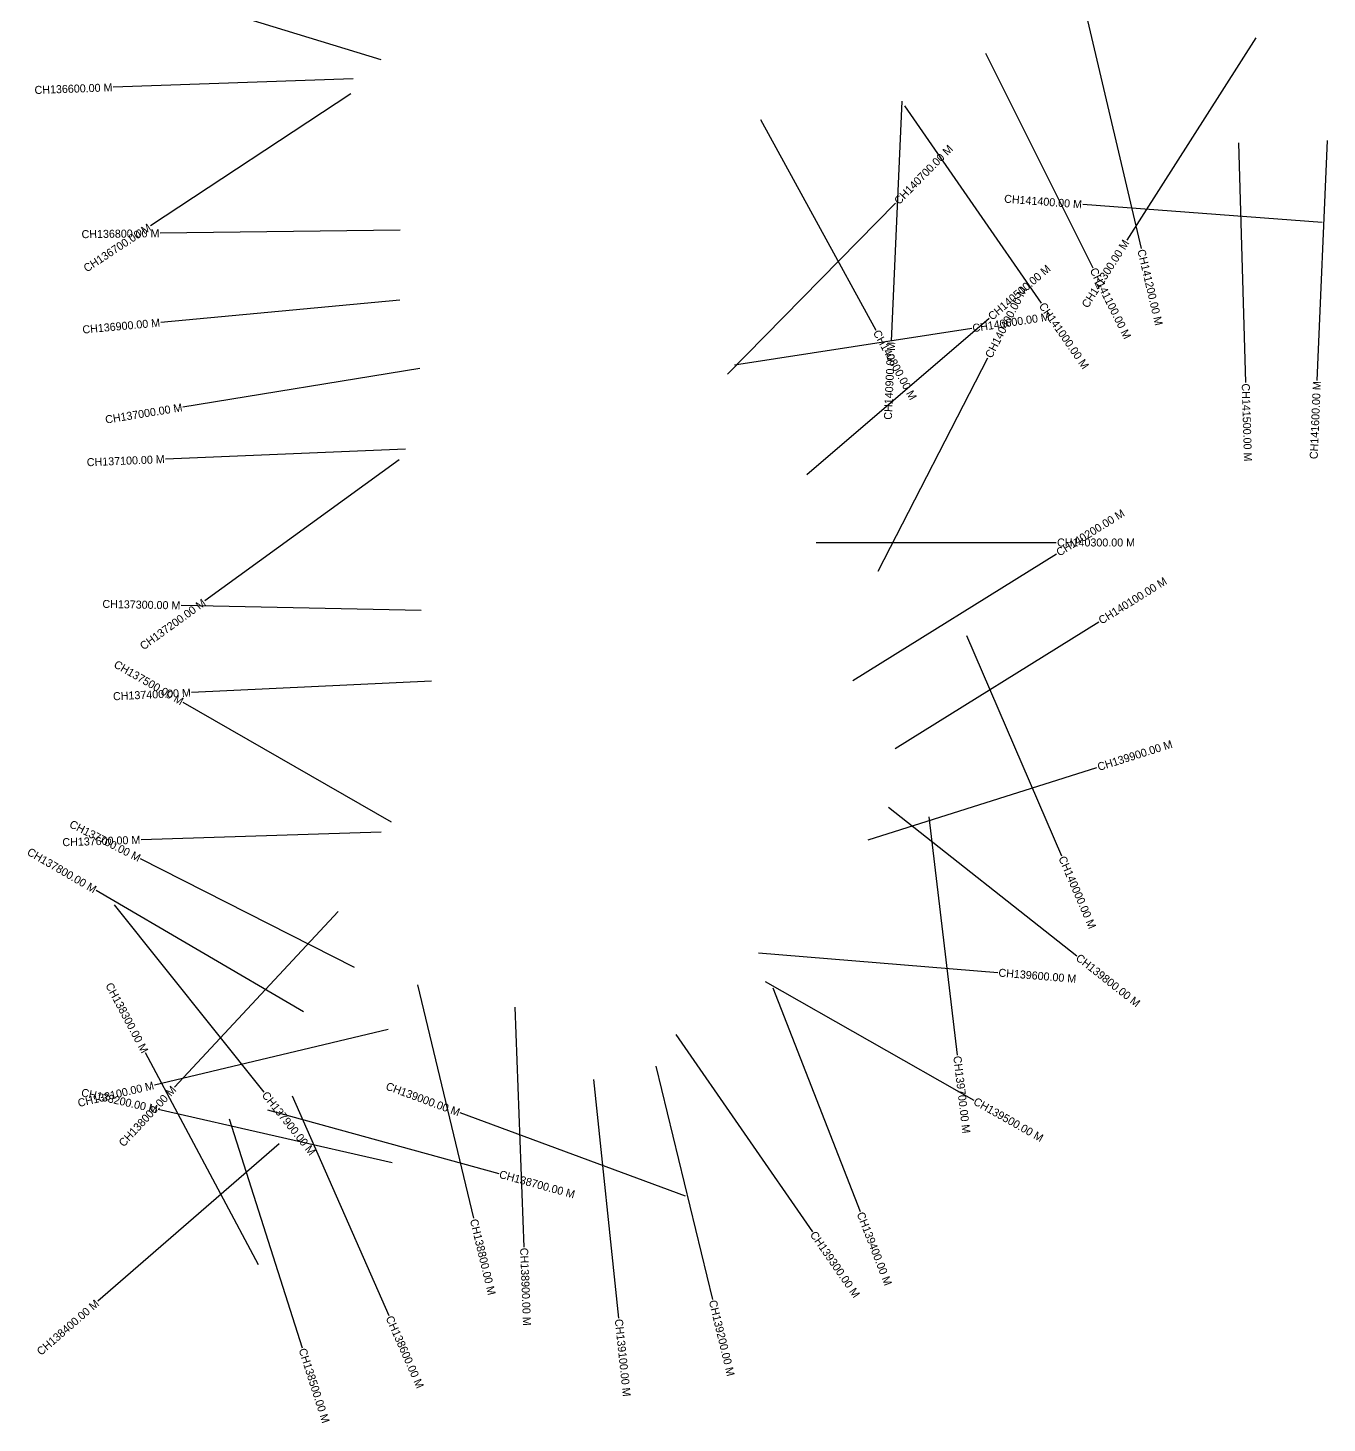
# Model space of a CAD drawing. Header units: metres. Extents: x 267032 to 273863, y 2111090 to 2119954.
# Drawn here: x 267032 to 268655, y 2116409 to 2118152 of the extents above; entities that cross this region are included whole.
import ezdxf
from ezdxf.enums import TextEntityAlignment as Align

# ---------------------------------------------------------------- set-up
doc = ezdxf.new("R2010")
doc.units = ezdxf.units.M
doc.layers.add('CS', color=134, linetype='Continuous')
doc.layers.add('CSMark', color=6, linetype='Continuous')

msp = doc.modelspace()

# ---------------------------------------------------------------- linework, layer by layer
at = {"layer": 'CS'}
for p, q in [((267473.1, 2118112.2), (267186.3, 2118200)), ((268354.1, 2118168.3), (268422.8, 2117876.3)), ((268566.3, 2118139.8), (268405, 2117886.9)), ((268228.4, 2118120.7), (268362.5, 2117852.4)), ((267438, 2118088.6), (267138.2, 2118078)), ((267435.2, 2118069.6), (267184.6, 2117904.7)), ((268123.7, 2118060.5), (268110.6, 2117760.8)), ((268127, 2118054.6), (268298.1, 2117808.2)), ((267947, 2118037.6), (268091.3, 2117774.6)), ((268655.3, 2118011.4), (268642.7, 2117711.6)), ((268544.6, 2118008.6), (268553.5, 2117708.8)), ((267905.8, 2117719.3), (268116.1, 2117933.3)), ((268649, 2117908.9), (268349.9, 2117931.4)), ((267497, 2117899.5), (267197, 2117895.6)), ((267496.4, 2117811.7), (267197.7, 2117784.1)), ((268005.1, 2117594), (268232.9, 2117789.3)), ((267914.7, 2117731.2), (268211.2, 2117776.7)), ((268094.1, 2117473.2), (268231.3, 2117739.9)), ((267521.5, 2117726.3), (267225.4, 2117678.2)), ((267503.3, 2117625.6), (267203.5, 2117613.4)), ((267495.6, 2117612.2), (267252.8, 2117436)), ((268016.9, 2117509.1), (268316.9, 2117509.1)), ((268062.5, 2117336.6), (268317.2, 2117495.1)), ((267523.1, 2117424.2), (267223.1, 2117430.4)), ((268115.3, 2117251.7), (268370, 2117410.1)), ((268204.6, 2117392.9), (268323.5, 2117117.5)), ((267535.9, 2117335.9), (267236.2, 2117321.5)), ((267486, 2117159.8), (267225.8, 2117309.2)), ((268081.7, 2117137.6), (268367.7, 2117228)), ((268107.1, 2117178.5), (268342.6, 2116992.7)), ((268157.4, 2117166.4), (268193, 2116868.5)), ((267472.9, 2117147.1), (267173, 2117137.6)), ((267439.8, 2116977.9), (267172.4, 2117113.8)), ((267375.9, 2116922.8), (267116.9, 2117074.2)), ((267139.2, 2117056.4), (267326.6, 2116822.1)), ((267419.3, 2117048.1), (267214.8, 2116828.6)), ((267944.7, 2116996.2), (268243.7, 2116971.8)), ((267518.3, 2116956.2), (267588.5, 2116664.6)), ((267952.9, 2116960.3), (268214, 2116812.4)), ((267962.8, 2116952.5), (268071.6, 2116672.9)), ((267640.1, 2116928.5), (267651.6, 2116628.7)), ((267481.7, 2116900.4), (267189.8, 2116831.1)), ((267841.3, 2116894.4), (268012.1, 2116647.8)), ((267319.6, 2116606.3), (267178.7, 2116871.2)), ((267816.5, 2116854.8), (267887.2, 2116563.2)), ((267738.3, 2116838.1), (267769.9, 2116539.8)), ((267362, 2116817.6), (267482.7, 2116543)), ((267487, 2116733.9), (267194.4, 2116800.4)), ((267331, 2116800.3), (267620.2, 2116720.4)), ((267853.3, 2116692.1), (267571.9, 2116796.3)), ((267283, 2116788.7), (267374.2, 2116502.9)), ((267345.6, 2116757.5), (267119, 2116560.9))]:
    msp.add_line(p, q, dxfattribs=at)

# ---------------------------------------------------------------- texts
at = {"layer": 'CSMark'}
for s, rotation, p in [('CH136600.00 M', 2.0238, (267137.2, 2118077.9)), ('CH141400.00 M', 355.7034, (268348.9, 2117931.5)), ('CH136700.00 M', 33.3467, (267183.8, 2117904.1)), ('CH136800.00 M', 0.7492, (267196, 2117895.6)), ('CH141300.00 M', 57.4705, (268404.4, 2117886)), ('CH136900.00 M', 5.2799, (267196.7, 2117784)), ('CH140900.00 M', 87.5094, (268110.6, 2117759.8)), ('CH141600.00 M', 87.582, (268642.6, 2117710.6)), ('CH137000.00 M', 9.2243, (267224.4, 2117678.1)), ('CH137100.00 M', 2.3417, (267202.5, 2117613.3)), ('CH137300.00 M', 358.8284, (267222.1, 2117430.4)), ('CH137200.00 M', 35.9503, (267252, 2117435.4)), ('CH137500.00 M', 330.1447, (267224.9, 2117309.7)), ('CH137400.00 M', 2.7373, (267235.2, 2117321.5)), ('CH137700.00 M', 333.0682, (267171.5, 2117114.2)), ('CH137600.00 M', 1.8174, (267172, 2117137.6)), ('CH137800.00 M', 329.6759, (267116.1, 2117074.7)), ('CH138300.00 M', 298.0019, (267178.2, 2116872.1)), ('CH138100.00 M', 13.3384, (267188.8, 2116830.9)), ('CH138200.00 M', 347.1878, (267193.5, 2116800.7)), ('CH138000.00 M', 47.0315, (267214.1, 2116827.8)), ('CH139000.00 M', 339.6806, (267571, 2116796.6)), ('CH138400.00 M', 40.9484, (267118.3, 2116560.2))]:
    msp.add_text(s, height=10, rotation=rotation, dxfattribs=at).set_placement(p, align=Align.MIDDLE_RIGHT)
for s, rotation, p in [('CH140700.00 M', 45.4849, (268116.8, 2117934)), ('CH141200.00 M', 283.2441, (268423, 2117875.3)), ('CH140500.00 M', 40.6113, (268233.6, 2117789.9)), ('CH141100.00 M', 296.5535, (268362.9, 2117851.5)), ('CH140400.00 M', 62.7765, (268231.8, 2117740.8)), ('CH141000.00 M', 304.7842, (268298.7, 2117807.4)), ('CH140600.00 M', 8.7208, (268212.2, 2117776.8)), ('CH140800.00 M', 298.7626, (268091.8, 2117773.7)), ('CH141500.00 M', 271.7095, (268553.6, 2117707.8)), ('CH140200.00 M', 31.89, (268318.1, 2117495.6)), ('CH140100.00 M', 31.89, (268370.9, 2117410.7)), ('CH139900.00 M', 17.5385, (268368.7, 2117228.3)), ('CH140000.00 M', 293.3488, (268323.9, 2117116.6)), ('CH139800.00 M', 321.7251, (268343.4, 2116992)), ('CH139600.00 M', 355.3436, (268244.7, 2116971.7)), ('CH139700.00 M', 276.8102, (268193.1, 2116867.5)), ('CH137900.00 M', 308.6663, (267327.2, 2116821.3)), ('CH139500.00 M', 330.4633, (268214.8, 2116811.9)), ('CH138700.00 M', 344.5502, (267621.1, 2116720.1)), ('CH139400.00 M', 291.2521, (268071.9, 2116672)), ('CH138800.00 M', 283.5391, (267588.8, 2116663.6)), ('CH139300.00 M', 304.6902, (268012.6, 2116647)), ('CH138900.00 M', 272.2092, (267651.7, 2116627.7)), ('CH139200.00 M', 283.6236, (267887.4, 2116562.3)), ('CH138600.00 M', 293.7385, (267483.1, 2116542.1)), ('CH139100.00 M', 276.0463, (267770, 2116538.8)), ('CH138500.00 M', 287.7046, (267374.6, 2116501.9))]:
    msp.add_text(s, height=10, rotation=rotation, dxfattribs=at).set_placement(p, align=Align.MIDDLE_LEFT)
msp.add_text('CH140300.00 M', height=10, dxfattribs=at).set_placement((268317.9, 2117509.1), align=Align.MIDDLE_LEFT)

doc.saveas('drawing.dxf')
